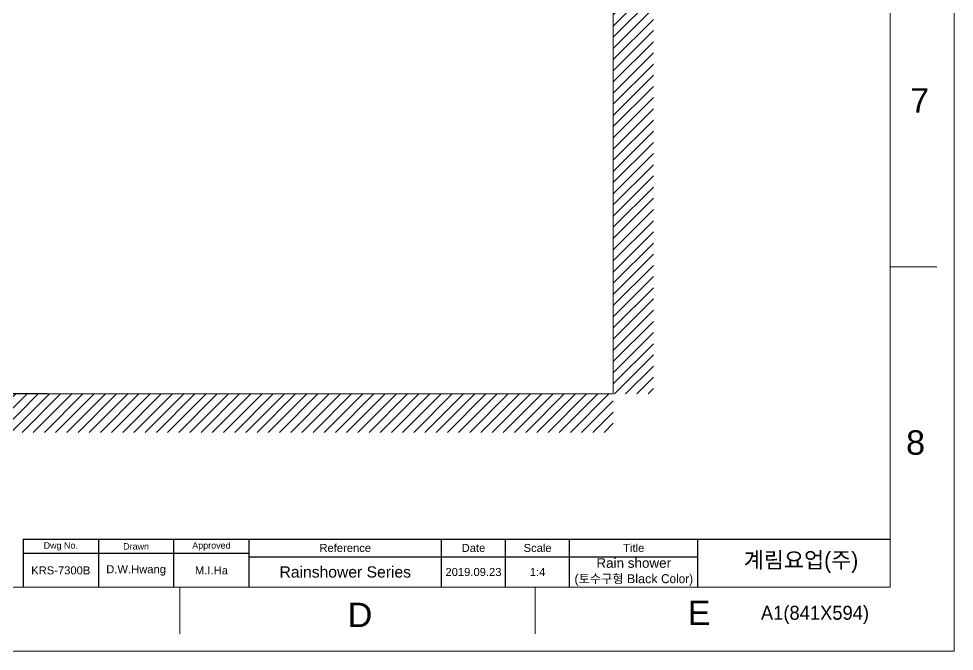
# Model space of a CAD drawing. Header units: millimetres. Extents: x 6110 to 6704, y -2661 to -1821.
# Drawn here: x 6412 to 6703.8, y -2660.8 to -2463.3 of the extents above; entities that cross this region are included whole.
import ezdxf

# ---------------------------------------------------------------- set-up
doc = ezdxf.new("R2010")
doc.units = ezdxf.units.MM
doc.header["$LTSCALE"] = 0.1
doc.linetypes.add('CENTERX2', pattern=[101.6, 63.5, -12.7, 12.7, -12.7])
doc.layers.get('0').update_dxf_attribs({"lineweight": 15})
doc.layers.add('5', color=2, linetype='Continuous', lineweight=9)
doc.layers.add('DIM', color=3, linetype='Continuous', lineweight=9)
for name, color, linetype in [('FORM', 7, 'Continuous'), ('hatch', 2, 'Continuous'), ('TEXT', 2, 'Continuous')]:
    doc.layers.add(name, color=color, linetype=linetype)
doc.styles.add('ROMANS', font='Gulim.ttf')
doc.styles.get("Standard").update_dxf_attribs({"font": 'arial.ttf'})
doc.dimstyles.new('ISO-25', dxfattribs={"dimtxt": 2.5, "dimasz": 2.5, "dimexe": 1.25, "dimexo": 0.625, "dimtad": 1, "dimlfac": 5, "dimtxsty": 'Standard', "dimcen": 2.5, "dimadec": 0, "dimazin": 0, "dimtfac": 1, "dimtmove": 0, "dimatfit": 3, "dimfxl": 0, "dimarcsym": 0})

# ---------------------------------------------------------------- blocks, each defined once
blk = doc.blocks.new('*D66')
at = {"layer": 'Defpoints', "color": 0}
for p in [(6356.53, -2347.17), (6399.31, -2580.44), (6421.48, -2580.44)]:
    blk.add_point(p, dxfattribs=at)
at = {"layer": 'DIM', "color": 0, "lineweight": -2}
for p, q in [((6357.15, -2347.17), (6400.56, -2347.17)), ((6399.31, -2349.67), (6399.31, -2577.94)), ((6420.86, -2580.44), (6398.06, -2580.44))]:
    blk.add_line(p, q, dxfattribs=at)
at = {"layer": 'DIM', "color": 0}
for points in [[(6398.89, -2349.67), (6399.72, -2349.67), (6399.31, -2347.17)], [(6398.89, -2577.94), (6399.72, -2577.94), (6399.31, -2580.44)]]:
    blk.add_solid(points, dxfattribs=at)
at = {"layer": 'DIM', "color": 0, "insert": (6396.46, -2463.81), "char_height": 2.5, "attachment_point": 5, "rotation": 90}
blk.add_mtext('{\\fGulim|b0|i0|c129|p50;\\H1.6x;선반까지 높이 \\fArial|b0|i0|c0|p34;1036 ~1050}', dxfattribs=at)

msp = doc.modelspace()

# ---------------------------------------------------------------- hatches: boundary and pattern name
at = {"layer": 'hatch'}
h = msp.add_hatch(dxfattribs=at)
h.set_pattern_fill('ANSI31', color=256, scale=0.777568)
h.set_pattern_definition([(45, (5809.2703, -2562.4971), (-1.7456907, 1.7456907), [])])
edge = h.paths.add_edge_path()
edge.add_spline(control_points=[(6597.4753, -2327.6311), (6597.5331, -2327.6451), (6597.6353, -2327.6615), (6597.7761, -2327.6615), (6597.8566, -2327.6514), (6597.8936, -2327.6448)], knot_values=[0, 0, 0, 0, 0.42377523, 0.73221647, 1, 1, 1, 1], degree=3, periodic=0)
edge.add_line((6597.5166, -2327.6369), (6597.9333, -2327.6369))
edge.add_arc((6597.7003, -2326.5693), 1.0927, 280.190547, 282.316356, ccw=False)
edge.add_spline(control_points=[(6597.8936, -2327.6448), (6597.8566, -2327.6514), (6597.7761, -2327.6615), (6597.6353, -2327.6615), (6597.5331, -2327.6451), (6597.4753, -2327.6311)], knot_values=[0, 0, 0, 0, 0.26778353, 0.57622477, 1, 1, 1, 1], degree=3, periodic=0)
edge.add_line((6597.4668, -2327.6762), (6597.4668, -2329.6212))
edge.add_line((6597.4668, -2329.6212), (6597.5166, -2329.6212))
edge.add_spline(control_points=[(6597.8936, -2329.6133), (6597.8566, -2329.6067), (6597.7761, -2329.5966), (6597.6353, -2329.5966), (6597.5331, -2329.613), (6597.4753, -2329.627)], knot_values=[0, 0, 0, 0, 0.26778872, 0.57623461, 1, 1, 1, 1], degree=3, periodic=0)
edge.add_line((6599.0317, -2329.4097), (6599.2169, -2329.4097))
edge.add_ellipse((6599.6335, -2328.629), major_axis=(0, -1), ratio=0.66666667, start_angle=218.682187, end_angle=321.317813, ccw=False)
edge.add_line((6598.6491, -2327.6369), (6597.5166, -2327.6369))
edge.add_spline(control_points=[(6597.4753, -2327.6311), (6597.5331, -2327.6451), (6597.6353, -2327.6615), (6597.7761, -2327.6615), (6597.8566, -2327.6514), (6597.8936, -2327.6448)], knot_values=[0, 0, 0, 0, 0.42377523, 0.73221647, 1, 1, 1, 1], degree=3, periodic=0)
edge.add_arc((6597.7003, -2326.5693), 1.0927, 280.190547, 282.316356)
edge.add_line((6597.9333, -2327.6369), (6605.717, -2327.6369))
edge.add_line((6605.717, -2327.6369), (6605.717, -2329.6212))
edge.add_line((6605.717, -2329.6212), (6597.5166, -2329.6212))
edge.add_spline(control_points=[(6597.8936, -2329.6133), (6597.8566, -2329.6067), (6597.7761, -2329.5966), (6597.6353, -2329.5966), (6597.5331, -2329.613), (6597.4753, -2329.627)], knot_values=[0, 0, 0, 0, 0.26778872, 0.57623461, 1, 1, 1, 1], degree=3, periodic=0)
edge.add_line((6597.4753, -2329.627), (6597.4668, -2329.6291))
edge.add_line((6597.4668, -2329.6291), (6597.4668, -2342.6294))
edge.add_line((6597.4668, -2342.6294), (6597.4753, -2342.6314))
edge.add_spline(control_points=[(6597.4753, -2342.6314), (6597.5331, -2342.6454), (6597.6353, -2342.6618), (6597.7761, -2342.6618), (6597.8566, -2342.6518), (6597.8936, -2342.6451)], knot_values=[0, 0, 0, 0, 0.42377523, 0.73221647, 1, 1, 1, 1], degree=3, periodic=0)
edge.add_line((6597.5166, -2342.6372), (6597.9333, -2342.6372))
edge.add_arc((6597.7003, -2341.5697), 1.0927, 280.190547, 282.316356, ccw=False)
edge.add_spline(control_points=[(6597.8936, -2342.6451), (6597.8566, -2342.6518), (6597.7761, -2342.6618), (6597.6353, -2342.6618), (6597.5331, -2342.6454), (6597.4753, -2342.6314)], knot_values=[0, 0, 0, 0, 0.26778353, 0.57622477, 1, 1, 1, 1], degree=3, periodic=0)
edge.add_line((6597.4668, -2342.6765), (6597.4668, -2344.6216))
edge.add_line((6597.4668, -2344.6216), (6597.5166, -2344.6216))
edge.add_spline(control_points=[(6597.8936, -2344.6136), (6597.8566, -2344.607), (6597.7761, -2344.5969), (6597.6353, -2344.5969), (6597.5331, -2344.6133), (6597.4753, -2344.6273)], knot_values=[0, 0, 0, 0, 0.26778872, 0.57623461, 1, 1, 1, 1], degree=3, periodic=0)
edge.add_line((6599.0317, -2344.41), (6599.2169, -2344.41))
edge.add_ellipse((6599.6335, -2343.6294), major_axis=(0, -1), ratio=0.66666667, start_angle=218.682187, end_angle=321.317813, ccw=False)
edge.add_line((6598.6491, -2342.6372), (6597.5166, -2342.6372))
edge.add_spline(control_points=[(6597.4753, -2342.6314), (6597.5331, -2342.6454), (6597.6353, -2342.6618), (6597.7761, -2342.6618), (6597.8566, -2342.6518), (6597.8936, -2342.6451)], knot_values=[0, 0, 0, 0, 0.42377523, 0.73221647, 1, 1, 1, 1], degree=3, periodic=0)
edge.add_arc((6597.7003, -2341.5697), 1.0927, 280.190547, 282.316356)
edge.add_line((6597.9333, -2342.6372), (6605.717, -2342.6372))
edge.add_line((6605.717, -2342.6372), (6605.717, -2344.6216))
edge.add_line((6605.717, -2344.6216), (6597.5166, -2344.6216))
edge.add_spline(control_points=[(6597.8936, -2344.6136), (6597.8566, -2344.607), (6597.7761, -2344.5969), (6597.6353, -2344.5969), (6597.5331, -2344.6133), (6597.4753, -2344.6273)], knot_values=[0, 0, 0, 0, 0.26778872, 0.57623461, 1, 1, 1, 1], degree=3, periodic=0)
edge.add_line((6597.4753, -2344.6273), (6597.4668, -2344.6294))
edge.add_line((6597.4668, -2344.6294), (6597.4668, -2580.4433))
edge.add_line((6597.4668, -2580.4433), (6610.0143, -2580.4433))
edge.add_line((6610.0143, -2580.4433), (6610.0143, -2004.0771))
edge.add_line((6610.0143, -2004.0771), (6597.4668, -2004.0771))
edge.add_line((6597.4668, -2004.0771), (6597.4668, -2327.629))
edge.add_line((6597.4668, -2327.629), (6597.4753, -2327.6311))
h = msp.add_hatch(dxfattribs=at)
h.set_pattern_fill('ANSI31', color=256, scale=0.777568)
h.set_pattern_definition([(45, (5797.0793, -2562.4971), (-1.745691, 1.745691), [])])
h.paths.add_polyline_path([(6597.4113, -2580.4433), (6226.7667, -2580.4433), (6227.082, -2592.4599), (6597.4113, -2592.4599)])

# ---------------------------------------------------------------- linework, layer by layer
at = {"color": 7, "linetype": 'Continuous'}
for p, q in [((6703.8445, -1820.7943), (6703.8445, -2660.7941)), ((6683.8443, -2640.7941), (6683.8443, -1840.7943)), ((6683.8444, -2540.7943), (6698.3804, -2540.7943)), ((6462.2491, -2640.7971), (6462.2493, -2655.3331)), ((6573.0491, -2640.7958), (6573.0493, -2655.3318)), ((6109.8445, -2660.7941), (6703.8445, -2660.7941))]:
    msp.add_line(p, q, dxfattribs=at)
for q in [(6597.4668, -2003.4667), (6225.5167, -2580.4433)]:
    msp.add_line((6597.4668, -2580.4433), q)
at = {"linetype": 'Continuous'}
msp.add_line((6683.8443, -2640.7941), (6129.8445, -2640.7941), dxfattribs=at)
at = {"layer": 'FORM'}
for p, q in [((6413.3443, -2625.7941), (6683.8443, -2625.7941)), ((6413.3443, -2625.7941), (6413.3443, -2640.7941)), ((6436.8443, -2625.7941), (6436.8443, -2640.7941)), ((6460.3443, -2640.7941), (6460.3443, -2625.7941)), ((6483.8443, -2640.7941), (6483.8443, -2625.7941)), ((6543.8443, -2640.7941), (6543.8443, -2625.7941)), ((6543.8443, -2640.7941), (6543.8443, -2625.7941)), ((6543.8443, -2640.7941), (6543.8443, -2625.7941)), ((6563.8443, -2640.7941), (6563.8443, -2625.7941)), ((6583.8443, -2640.7941), (6583.8443, -2625.7941)), ((6623.8443, -2640.7941), (6623.8443, -2625.7941)), ((6483.8443, -2630.2941), (6413.3443, -2630.2941)), ((6483.8443, -2631.2941), (6623.8443, -2631.2941))]:
    msp.add_line(p, q, dxfattribs=at)
at = {"layer": 'TEXT'}
msp.add_point((6460.3443, -2630.2941), dxfattribs=at)

# ---------------------------------------------------------------- texts
at = {"char_height": 7.6238, "attachment_point": 5}
for s, width, insert in [('7', 50, (6693.0439, -2488.8118)), ('8', 50, (6691.764, -2595.6715)), ('D', 10, (6518.4473, -2649.4327)), ('E', 10, (6624.2408, -2648.7985))]:
    msp.add_mtext_dynamic_manual_height_columns(s, width=width, gutter_width=12.5, heights=[0], dxfattribs=dict(at, insert=insert))
at = {"layer": '5', "style": 'ROMANS'}
msp.add_text('A1(841X594)', height=4.375, dxfattribs=at).set_placement((6643.5232, -2650.9557))
at = {"layer": 'TEXT', "attachment_point": 5}
for s, width, insert, char_height in [('Dwg No.', 23.5, (6425.0943, -2628.0441), 2), ('Approved', 23.5, (6472.0943, -2628.0441), 2), ('Drawn', 23.5, (6448.5943, -2628.0441), 2), ('Reference', 60, (6513.8443, -2628.5441), 2.5), ('Date', 20, (6553.8443, -2628.5441), 2.5), ('Scale', 20, (6573.8443, -2628.5441), 2.5), ('Title', 40, (6603.8443, -2628.5441), 2.5), ('Rain shower\\P{\\H0.93333x;(\\fGulim|b0|i0|c129|p50;토수구형 \\fArial|b0|i0|c0|p34;Black \\fGulim|b0|i0|c129|p50;Color)}', 40, (6603.8443, -2636.0441), 3), ('KRS-7300B', 23.5, (6425.0943, -2635.5441), 2.5), ('D.W.Hwang', 23.5, (6448.5943, -2635.5441), 2.5), ('M.I.Ha', 23.5, (6472.0943, -2635.5441), 2.5), ('Rainshower Series', 60, (6513.8443, -2636.0441), 3.5), ('2019.09.23', 20, (6553.8443, -2636.0441), 2.5), ('1:4', 20, (6573.8443, -2636.0441), 2.5)]:
    msp.add_mtext_dynamic_manual_height_columns(s, width=width, gutter_width=12.5, heights=[0], dxfattribs=dict(at, insert=insert, char_height=char_height))
at = {"layer": 'TEXT', "linetype": 'CENTERX2', "insert": (6656.0209, -2633.0525), "char_height": 5, "attachment_point": 5}
msp.add_mtext_dynamic_manual_height_columns('{\\fHYGothic-Medium|b0|i0|c129|p18;계림요업(주)}', width=60, gutter_width=12.5, heights=[0], dxfattribs=at)

# ---------------------------------------------------------------- dimensions: what is measured, and where the dimension line sits
at = {"layer": 'DIM'}
dim = msp.add_linear_dim(base=(6399.3066, -2580.4433), p1=(6356.5287, -2347.1671), p2=(6421.4804, -2580.4433), angle=90, text='{\\fGulim|b0|i0|c129|p50;\\H1.6x;선반까지 높이 \\fArial|b0|i0|c0|p34;1036 ~1050}', dimstyle='ISO-25', dxfattribs=at)
dim.commit()
dim.dimension.update_dxf_attribs({"geometry": '*D66', "text_midpoint": (6399.3066, -2463.8052), "dimtype": 160})

doc.saveas('drawing.dxf')
